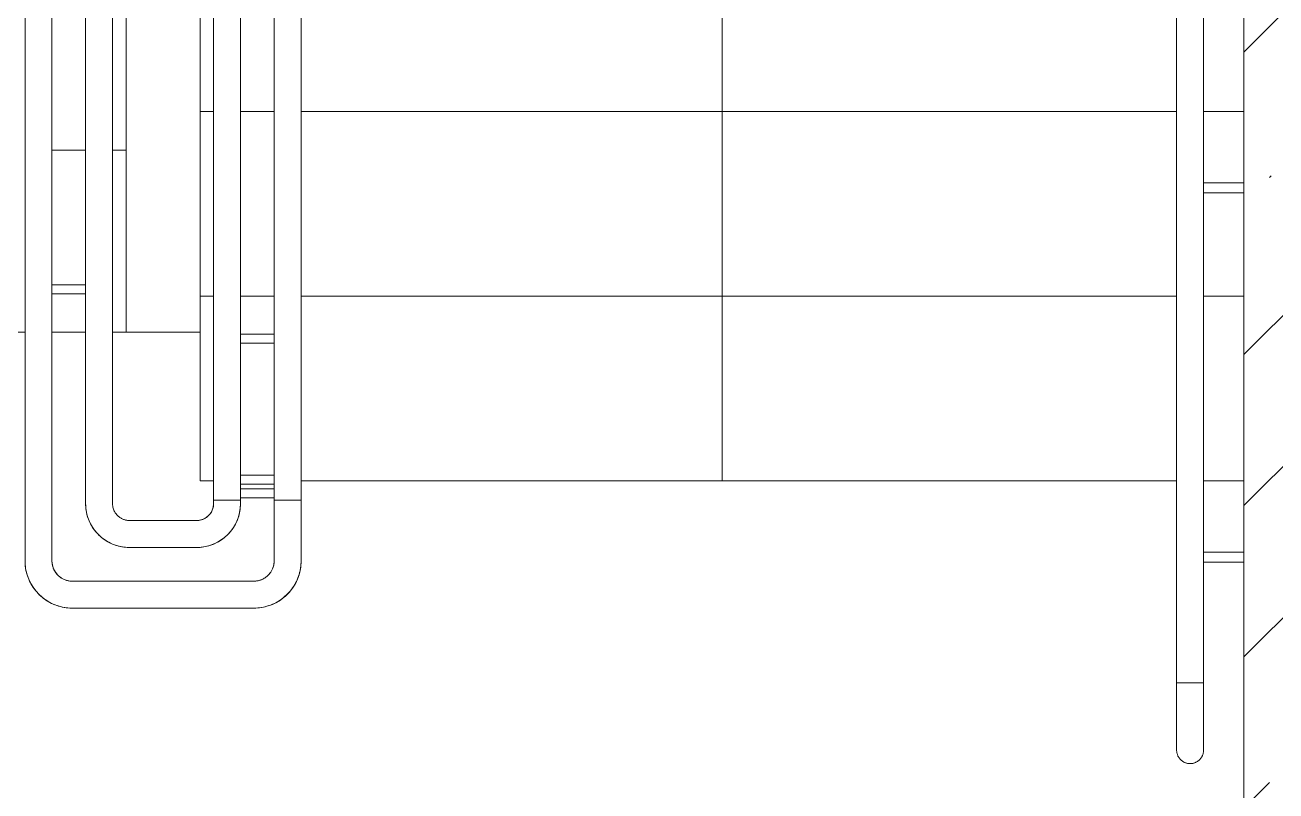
# Model space of a CAD drawing. Header units: millimetres. Extents: x -515342 to 330399, y -224905 to 507333.
# Drawn here: x -287840 to -285982, y 259549 to 260686 of the extents above; entities that cross this region are included whole.
import ezdxf

# ---------------------------------------------------------------- set-up
doc = ezdxf.new("R2010")
doc.units = ezdxf.units.MM
doc.layers.get('0').update_dxf_attribs({"lineweight": 0})
for name, color, linetype, lineweight in [('Лестницы', 7, 'Continuous', 0), ('Ограждение', 7, 'Continuous', 0), ('Стены внутренние', 7, 'Continuous', 0), ('Стены несущие', 7, 'Continuous', 0), ('Стрелки вверх', 7, 'Continuous', 0)]:
    doc.layers.add(name, color=color, linetype=linetype, lineweight=lineweight)

# ---------------------------------------------------------------- blocks, each defined once
blk = doc.blocks.new('Тип перил - Перила_Внутренний_-10018374-О_АР_П_3__6_750_План 3 этажа')
at = {"layer": 'Ограждение'}
for p, q in [((88935, 2875.3), (88935, 1758.6)), ((88975, 1758.6), (88975, 2875.3)), ((88935, 1727.1), (88935, 1439)), ((88975, 1439), (88975, 1727.1)), ((88957.3, 1439), (88952.3, 1439))]:
    blk.add_line(p, q, dxfattribs=at)
at = {"layer": 'Ограждение', "flags": 128}
for points in [[(88935, 1727.1), (88935, 1729.9), (88935, 1732.7), (88935, 1735.5), (88935, 1738.3), (88935, 1741), (88935, 1743.8), (88935, 1746.5), (88935, 1749.1), (88935, 1751.8), (88935, 1754.4), (88935, 1756.9), (88935, 1758.6)], [(88975, 1758.6), (88975, 1756.1), (88975, 1753.5), (88975, 1750.9), (88975, 1748.2), (88975, 1745.5), (88975, 1742.8), (88975, 1740.1), (88975, 1737.3), (88975, 1734.5), (88975, 1731.7), (88975, 1728.9), (88975, 1727.1)]]:
    blk.add_lwpolyline(points, dxfattribs=at)
blk = doc.blocks.new('Тип перил - АР_Ограждение_Ограничение_Дуга D40_расстояние между поручнями 200-V77-О_АР_П_3__6_750_План 3 этажа')
at = {"layer": 'Ограждение'}
for p, q in [((0, 0), (0, 2.3)), ((0, -2.7), (0, 0))]:
    blk.add_line(p, q, dxfattribs=at)
at = {"layer": 'Ограждение', "flags": 128}
for points in [[(0, 20), (4, 20), (8, 20), (12, 20), (15.9, 20), (19.9, 20), (23.8, 20), (27.6, 20), (31.5, 20), (35.2, 20), (38.9, 20), (42.6, 20), (46.2, 20), (49.7, 20), (53.1, 20), (56.5, 20), (59.7, 20), (62.9, 20), (65.9, 20), (68.9, 20), (71.7, 20), (74.5, 20), (77.1, 20), (79.6, 20), (81.9, 20), (84.1, 20), (86.2, 20), (88.2, 20), (90, 20), (91.7, 20), (93.2, 20), (94.6, 20), (95.8, 20), (96.9, 20), (97.8, 20), (98.5, 20), (99.1, 20), (99.6, 20), (99.9, 20), (100, 20), (100, 20)], [(100, 20), (99.9, 20), (99.7, 20), (99.3, 20), (98.7, 20), (98, 20), (97.1, 20), (96.1, 20), (94.9, 20), (93.6, 20), (92.1, 20), (90.5, 20), (88.7, 20), (86.8, 20), (84.7, 20), (82.5, 20), (80.2, 20), (77.8, 20), (75.2, 20), (72.5, 20), (69.7, 20), (66.7, 20), (63.7, 20), (60.6, 20), (57.4, 20), (54, 20), (50.6, 20), (47.1, 20), (43.6, 20), (39.9, 20), (36.2, 20), (32.5, 20), (28.7, 20), (24.8, 20), (20.9, 20), (17, 20), (13, 20), (9.1, 20), (5.1, 20), (1.1, 20), (0, 20)], [(100, 20), (100.8, 20), (101.6, 19.9), (102.4, 19.9), (103.2, 19.7), (104, 19.6), (104.8, 19.4), (105.5, 19.2), (106.3, 19), (107, 18.7), (107.8, 18.4), (108.5, 18.1), (109.2, 17.7), (109.9, 17.4), (110.6, 16.9), (111.3, 16.5), (111.9, 16), (112.6, 15.6), (113.2, 15), (113.8, 14.5), (114.3, 13.9), (114.9, 13.3), (115.4, 12.7), (115.9, 12.1), (116.4, 11.5), (116.8, 10.8), (117.2, 10.1), (117.6, 9.4), (118, 8.7), (118.3, 8), (118.6, 7.2), (118.9, 6.5), (119.2, 5.7), (119.4, 5), (119.6, 4.2), (119.7, 3.4), (119.8, 2.6), (119.9, 1.8), (120, 1), (120, 0.2), (120, 0)], [(120, 0), (120, -0.8), (119.9, -1.6), (119.9, -2.4), (119.7, -3.2), (119.6, -4), (119.4, -4.8), (119.2, -5.5), (119, -6.3), (118.7, -7), (118.4, -7.8), (118.1, -8.5), (117.7, -9.2), (117.4, -9.9), (116.9, -10.6), (116.5, -11.3), (116, -11.9), (115.6, -12.6), (115, -13.2), (114.5, -13.8), (113.9, -14.3), (113.3, -14.9), (112.7, -15.4), (112.1, -15.9), (111.5, -16.4), (110.8, -16.8), (110.1, -17.2), (109.4, -17.6), (108.7, -18), (108, -18.3), (107.2, -18.6), (106.5, -18.9), (105.7, -19.2), (105, -19.4), (104.2, -19.6), (103.4, -19.7), (102.6, -19.8), (101.8, -19.9), (101, -20), (100.2, -20), (100, -20)], [(0, -20), (4, -20), (8, -20), (12, -20), (15.9, -20), (19.9, -20), (23.8, -20), (27.6, -20), (31.5, -20), (35.2, -20), (38.9, -20), (42.6, -20), (46.2, -20), (49.7, -20), (53.1, -20), (56.5, -20), (59.7, -20), (62.9, -20), (65.9, -20), (68.9, -20), (71.7, -20), (74.5, -20), (77.1, -20), (79.6, -20), (81.9, -20), (84.1, -20), (86.2, -20), (88.2, -20), (90, -20), (91.7, -20), (93.2, -20), (94.6, -20), (95.8, -20), (96.9, -20), (97.8, -20), (98.5, -20), (99.1, -20), (99.6, -20), (99.9, -20), (100, -20), (100, -20)], [(100, -20), (99.9, -20), (99.7, -20), (99.3, -20), (98.7, -20), (98, -20), (97.1, -20), (96.1, -20), (94.9, -20), (93.6, -20), (92.1, -20), (90.5, -20), (88.7, -20), (86.8, -20), (84.7, -20), (82.5, -20), (80.2, -20), (77.8, -20), (75.2, -20), (72.5, -20), (69.7, -20), (66.7, -20), (63.7, -20), (60.6, -20), (57.4, -20), (54, -20), (50.6, -20), (47.1, -20), (43.6, -20), (39.9, -20), (36.2, -20), (32.5, -20), (28.7, -20), (24.8, -20), (20.9, -20), (17, -20), (13, -20), (9.1, -20), (5.1, -20), (1.1, -20), (0, -20)]]:
    blk.add_lwpolyline(points, dxfattribs=at)
blk = doc.blocks.new('Тип перил - Перила_Внутренний_-V79-О_АР_П_3__6_750_План 3 этажа')
at = {"layer": 'Ограждение'}
for p, q in [((88935, 1749.6), (88935, 4742.4)), ((88975, 1749.6), (88975, 4742.4)), ((88935, 1727.1), (88935, 1749.6)), ((88975, 1727.1), (88975, 1749.6)), ((88935, 1439), (88935, 1727.1)), ((88975, 1439), (88975, 1727.1)), ((88935, 1439), (88975, 1439))]:
    blk.add_line(p, q, dxfattribs=at)
blk = doc.blocks.new('Элемент ограждения_Опора Г-образная - АР_Ограждение_Опора_D15 высота60 консоль80-139754-О_АР_П_3__6_750_План 3 этажа')
at = {"layer": 'Ограждение'}
for p, q in [((-7.5, 80), (-7.5, 20)), ((7.5, 20), (7.5, 80))]:
    blk.add_line(p, q, dxfattribs=at)
blk = doc.blocks.new('Ограждение - АР_Ограждение_Балясина_D40_900 для 1500-10050853-О_АР_П_3__6_750_План 3 этажа')
at = {"layer": 'Ограждение'}
for p, q in [((-20, 6.7), (-60, 6.7)), ((-60, -6.7), (-20, -6.7))]:
    blk.add_line(p, q, dxfattribs=at)
at = {"layer": 'Ограждение', "flags": 128}
for points in [[(-69.7, 6.7), (-68.6, 6.7), (-67.4, 6.7), (-66.3, 6.7), (-65.1, 6.7), (-63.9, 6.7), (-62.7, 6.7), (-61.5, 6.7), (-60.3, 6.7), (-60, 6.7)], [(-60, -6.7), (-61.2, -6.7), (-62.4, -6.7), (-63.6, -6.7), (-64.8, -6.7), (-66, -6.7), (-67.1, -6.7), (-68.3, -6.7), (-69.4, -6.7)]]:
    blk.add_lwpolyline(points, dxfattribs=at)
blk = doc.blocks.new('Ограждение - АР_Ограждение_Балясина_D40_900 для 1500-10050856-О_АР_П_3__6_750_План 3 этажа')
at = {"layer": 'Ограждение'}
for p, q in [((-20, 6.7), (-60, 6.7)), ((-60, -6.7), (-20, -6.7))]:
    blk.add_line(p, q, dxfattribs=at)
at = {"layer": 'Ограждение', "flags": 128}
for points in [[(-69.7, 6.7), (-68.6, 6.7), (-67.4, 6.7), (-66.3, 6.7), (-65.1, 6.7), (-63.9, 6.7), (-62.7, 6.7), (-61.5, 6.7), (-60.3, 6.7), (-60, 6.7)], [(-60, -6.7), (-61.2, -6.7), (-62.4, -6.7), (-63.6, -6.7), (-64.8, -6.7), (-66, -6.7), (-67.1, -6.7), (-68.3, -6.7), (-69.4, -6.7)]]:
    blk.add_lwpolyline(points, dxfattribs=at)
blk = doc.blocks.new('Ограждение - Ограждение-10018536-О_АР_П_3__6_750_План 3 этажа')
at = {"rotation": 180}
for name, p in [('Ограждение - АР_Ограждение_Балясина_D40_900 для 1500-10050856-О_АР_П_3__6_750_План 3 этажа', (87525, 1950)), ('Ограждение - АР_Ограждение_Балясина_D40_900 для 1500-10050853-О_АР_П_3__6_750_План 3 этажа', (87525, 1740.4))]:
    blk.add_blockref(name, p, dxfattribs=at)
blk = doc.blocks.new('Тип верхнего поручня - Верхний поручень_Внутренний_-10018539-О_АР_П_3__6_750_План 3 этажа')
at = {"layer": 'Ограждение'}
for p, q in [((87505, 4681), (87505, 1758.9)), ((87545, 1758.9), (87545, 4681)), ((87505, 1729.7), (87505, 1710.3)), ((87545, 1710.3), (87545, 1729.7)), ((87527.3, 1710.3), (87522.7, 1710.3))]:
    blk.add_line(p, q, dxfattribs=at)
at = {"layer": 'Ограждение', "flags": 128}
for points in [[(87505, 1729.7), (87505, 1732.3), (87505, 1734.9), (87505, 1737.5), (87505, 1740), (87505, 1742.6), (87505, 1745.1), (87505, 1747.7), (87505, 1750.1), (87505, 1752.6), (87505, 1755), (87505, 1757.4), (87505, 1758.9)], [(87545, 1758.9), (87545, 1756.5), (87545, 1754.2), (87545, 1751.7), (87545, 1749.3), (87545, 1746.8), (87545, 1744.3), (87545, 1741.7), (87545, 1739.1), (87545, 1736.6), (87545, 1734), (87545, 1731.4), (87545, 1729.7)]]:
    blk.add_lwpolyline(points, dxfattribs=at)
blk = doc.blocks.new('Тип верхнего поручня - Верхний поручень_Внутренний_-V82-О_АР_П_3__6_750_План 3 этажа')
at = {"layer": 'Ограждение'}
for p, q in [((87505, 1749.9), (87505, 4743.5)), ((87545, 1749.9), (87545, 4743.5)), ((87505, 1729.7), (87505, 1749.9)), ((87545, 1729.7), (87545, 1749.9)), ((87505, 1710.3), (87505, 1729.7)), ((87545, 1710.3), (87545, 1729.7)), ((87505, 1710.3), (87545, 1710.3))]:
    blk.add_line(p, q, dxfattribs=at)
blk = doc.blocks.new('Тип перил - Перила_Внутренний_-10018549-О_АР_П_3__6_750_План 3 этажа')
at = {"layer": 'Ограждение'}
for p, q in [((87595, 4751.4), (87595, 1760)), ((87635, 1760), (87635, 4751.4)), ((87595, 1728.5), (87595, 1710.3)), ((87635, 1710.3), (87635, 1728.5)), ((87617.3, 1710.3), (87612.7, 1710.3))]:
    blk.add_line(p, q, dxfattribs=at)
at = {"layer": 'Ограждение', "flags": 128}
for points in [[(87595, 1728.5), (87595, 1731.3), (87595, 1734.1), (87595, 1736.9), (87595, 1739.7), (87595, 1742.4), (87595, 1745.1), (87595, 1747.8), (87595, 1750.5), (87595, 1753.2), (87595, 1755.8), (87595, 1758.3), (87595, 1760)], [(87635, 1760), (87635, 1757.4), (87635, 1754.9), (87635, 1752.2), (87635, 1749.6), (87635, 1746.9), (87635, 1744.2), (87635, 1741.4), (87635, 1738.7), (87635, 1735.9), (87635, 1733.1), (87635, 1730.3), (87635, 1728.5)]]:
    blk.add_lwpolyline(points, dxfattribs=at)
blk = doc.blocks.new('Тип перил - Перила_Внутренний_-V83-О_АР_П_3__6_750_План 3 этажа')
at = {"layer": 'Ограждение'}
for p, q in [((87595, 1751), (87595, 4742.4)), ((87635, 1751), (87635, 4742.4)), ((87595, 1728.5), (87595, 1751)), ((87635, 1728.5), (87635, 1751)), ((87595, 1710.3), (87595, 1728.5)), ((87635, 1710.3), (87635, 1728.5)), ((87595, 1710.3), (87635, 1710.3))]:
    blk.add_line(p, q, dxfattribs=at)
blk = doc.blocks.new('Ограждение - АР_Ограждение_Балясина_D40_900 для 1500-V85-О_АР_П_3__6_750_План 3 этажа')
at = {"layer": 'Ограждение'}
for p, q in [((-20, 6.7), (-60, 6.7)), ((-60, -6.7), (-20, -6.7))]:
    blk.add_line(p, q, dxfattribs=at)
at = {"layer": 'Ограждение', "flags": 128}
for points in [[(-69.7, 6.7), (-68.6, 6.7), (-67.4, 6.7), (-66.3, 6.7), (-65.1, 6.7), (-63.9, 6.7), (-62.7, 6.7), (-61.5, 6.7), (-60.3, 6.7), (-60, 6.7)], [(-60, -6.7), (-61.2, -6.7), (-62.4, -6.7), (-63.6, -6.7), (-64.8, -6.7), (-66, -6.7), (-67.1, -6.7), (-68.3, -6.7), (-69.4, -6.7)]]:
    blk.add_lwpolyline(points, dxfattribs=at)
blk = doc.blocks.new('Ограждение - АР_Ограждение_Балясина_D40_900 для 1500-10050879-О_АР_П_3__6_750_План 3 этажа')
at = {"layer": 'Ограждение'}
for p, q in [((-20, 6.7), (-60, 6.7)), ((-60, -6.7), (-20, -6.7))]:
    blk.add_line(p, q, dxfattribs=at)
at = {"layer": 'Ограждение', "flags": 128}
for points in [[(-69.7, 6.7), (-68.6, 6.7), (-67.4, 6.7), (-66.3, 6.7), (-65.1, 6.7), (-63.9, 6.7), (-62.7, 6.7), (-61.5, 6.7), (-60.3, 6.7), (-60, 6.7)], [(-60, -6.7), (-61.2, -6.7), (-62.4, -6.7), (-63.6, -6.7), (-64.8, -6.7), (-66, -6.7), (-67.1, -6.7), (-68.3, -6.7), (-69.4, -6.7)]]:
    blk.add_lwpolyline(points, dxfattribs=at)
blk = doc.blocks.new('Ограждение - Ограждение-10018718-О_АР_П_3__6_750_План 3 этажа')
at = {"extrusion": (0, 0, -1), "zscale": -1, "rotation": 180}
blk.add_blockref('Ограждение - АР_Ограждение_Балясина_D40_900 для 1500-10050879-О_АР_П_3__6_750_План 3 этажа', (-87335, 2023.1), dxfattribs=at)
at = {"extrusion": (0, 0, -1), "zscale": -1}
blk.add_blockref('Ограждение - АР_Ограждение_Балясина_D40_900 для 1500-V85-О_АР_П_3__6_750_План 3 этажа', (-87525, 1720.3), dxfattribs=at)
blk = doc.blocks.new('Тип верхнего поручня - Верхний поручень_Внутренний_-10018721-О_АР_П_3__6_750_План 3 этажа')
at = {"layer": 'Ограждение'}
for p, q in [((87355, 1960.2), (87355, 2917.9)), ((87315, 2899.3), (87315, 1960.2)), ((87315, 1948.6), (87315, 1886.6)), ((87355, 1886.6), (87355, 1948.6)), ((87315, 1886.6), (87315, 1704.9)), ((87355, 1704.9), (87355, 1886.6)), ((87505, 1710.3), (87505, 1704.9)), ((87545, 1704.9), (87545, 1710.3)), ((87480, 1679.9), (87380, 1679.9)), ((87380, 1639.9), (87480, 1639.9))]:
    blk.add_line(p, q, dxfattribs=at)
at = {"layer": 'Ограждение', "flags": 128}
for points in [[(87315, 1960.2), (87315, 1959.3), (87315, 1958.4), (87315, 1957.5), (87315, 1956.5), (87315, 1955.6), (87315, 1954.6), (87315, 1953.6), (87315, 1952.7), (87315, 1951.7), (87315, 1950.7), (87315, 1949.7), (87315, 1948.7), (87315, 1948.6)], [(87355, 1948.6), (87355, 1949.6), (87355, 1950.6), (87355, 1951.6), (87355, 1952.6), (87355, 1953.6), (87355, 1954.6), (87355, 1955.5), (87355, 1956.5), (87355, 1957.4), (87355, 1958.4), (87355, 1959.3), (87355, 1960.2), (87355, 1960.2)], [(87315, 1704.9), (87315.1, 1702.3), (87315.2, 1699.7), (87315.5, 1697.1), (87315.8, 1694.6), (87316.3, 1692), (87316.9, 1689.5), (87317.5, 1687), (87318.3, 1684.5), (87319.2, 1682), (87320.1, 1679.6), (87321.2, 1677.2), (87322.3, 1674.9), (87323.6, 1672.6), (87324.9, 1670.4), (87326.4, 1668.2), (87327.9, 1666.1), (87329.5, 1664.1), (87331.1, 1662.1), (87332.9, 1660.1), (87334.7, 1658.3), (87336.6, 1656.5), (87338.6, 1654.8), (87340.6, 1653.2), (87342.7, 1651.7), (87344.9, 1650.2), (87347.1, 1648.9), (87349.4, 1647.6), (87351.7, 1646.4), (87354, 1645.3), (87356.4, 1644.3), (87358.9, 1643.4), (87361.4, 1642.7), (87363.9, 1642), (87366.4, 1641.4), (87369, 1640.9), (87371.5, 1640.5), (87374.1, 1640.2), (87376.7, 1640), (87379.3, 1639.9), (87380, 1639.9)], [(87380, 1679.9), (87379, 1679.9), (87378, 1680), (87377, 1680.1), (87376, 1680.2), (87375, 1680.4), (87374.1, 1680.6), (87373.1, 1680.9), (87372.1, 1681.2), (87371.2, 1681.5), (87370.3, 1681.9), (87369.4, 1682.3), (87368.5, 1682.8), (87367.6, 1683.2), (87366.7, 1683.7), (87365.9, 1684.3), (87365.1, 1684.9), (87364.3, 1685.5), (87363.5, 1686.1), (87362.8, 1686.8), (87362.1, 1687.5), (87361.4, 1688.2), (87360.7, 1689), (87360.1, 1689.8), (87359.5, 1690.6), (87359, 1691.4), (87358.4, 1692.3), (87358, 1693.1), (87357.5, 1694), (87357.1, 1694.9), (87356.7, 1695.9), (87356.4, 1696.8), (87356, 1697.8), (87355.8, 1698.7), (87355.6, 1699.7), (87355.4, 1700.7), (87355.2, 1701.7), (87355.1, 1702.7), (87355, 1703.7), (87355, 1704.7), (87355, 1704.9)], [(87480, 1639.9), (87482.6, 1640), (87485.2, 1640.1), (87487.8, 1640.4), (87490.4, 1640.8), (87492.9, 1641.2), (87495.5, 1641.8), (87498, 1642.5), (87500.4, 1643.2), (87502.9, 1644.1), (87505.3, 1645.1), (87507.7, 1646.1), (87510, 1647.3), (87512.3, 1648.5), (87514.5, 1649.9), (87516.7, 1651.3), (87518.8, 1652.8), (87520.9, 1654.4), (87522.9, 1656.1), (87524.8, 1657.8), (87526.6, 1659.6), (87528.4, 1661.5), (87530.1, 1663.5), (87531.7, 1665.5), (87533.2, 1667.6), (87534.7, 1669.8), (87536.1, 1672), (87537.3, 1674.3), (87538.5, 1676.6), (87539.6, 1679), (87540.6, 1681.4), (87541.5, 1683.8), (87542.3, 1686.3), (87543, 1688.8), (87543.6, 1691.3), (87544.1, 1693.9), (87544.4, 1696.4), (87544.7, 1699), (87544.9, 1701.6), (87545, 1704.2), (87545, 1704.9)], [(87505, 1704.9), (87505, 1703.9), (87504.9, 1702.9), (87504.8, 1701.9), (87504.7, 1700.9), (87504.5, 1700), (87504.3, 1699), (87504, 1698), (87503.7, 1697.1), (87503.4, 1696.1), (87503, 1695.2), (87502.6, 1694.3), (87502.2, 1693.4), (87501.7, 1692.5), (87501.2, 1691.6), (87500.6, 1690.8), (87500.1, 1690), (87499.4, 1689.2), (87498.8, 1688.4), (87498.1, 1687.7), (87497.4, 1687), (87496.7, 1686.3), (87495.9, 1685.7), (87495.1, 1685), (87494.3, 1684.4), (87493.5, 1683.9), (87492.7, 1683.4), (87491.8, 1682.9), (87490.9, 1682.4), (87490, 1682), (87489.1, 1681.6), (87488.1, 1681.3), (87487.2, 1681), (87486.2, 1680.7), (87485.2, 1680.5), (87484.2, 1680.3), (87483.3, 1680.1), (87482.3, 1680), (87481.3, 1680), (87480.3, 1679.9), (87480, 1679.9)]]:
    blk.add_lwpolyline(points, dxfattribs=at)
blk = doc.blocks.new('Тип верхнего поручня - Верхний поручень_Внутренний_-V86-О_АР_П_3__6_750_План 3 этажа')
at = {"layer": 'Ограждение'}
for p, q in [((87355, 2917.9), (87355, 1969.5)), ((87315, 2899.3), (87315, 1969.5)), ((87315, 1969.5), (87315, 1948.6)), ((87355, 1969.5), (87355, 1948.6)), ((87315, 1948.6), (87315, 1704.9)), ((87355, 1948.6), (87355, 1704.9)), ((87505, 1704.9), (87505, 1710.3)), ((87545, 1704.9), (87545, 1710.3)), ((87380, 1679.9), (87480, 1679.9)), ((87380, 1639.9), (87480, 1639.9))]:
    blk.add_line(p, q, dxfattribs=at)
for centre, radius, start, end in [((87380, 1704.9), 65, 180, 270), ((87380, 1704.9), 25, 180, 270), ((87480, 1704.9), 65, 270, 360), ((87480, 1704.9), 25, 270, 360)]:
    blk.add_arc(centre, radius, start, end, dxfattribs=at)
blk = doc.blocks.new('Тип перил - Перила_Внутренний_-10018732-О_АР_П_3__6_750_План 3 этажа')
at = {"layer": 'Ограждение'}
for p, q in [((87265, 1961.3), (87265, 2875.9)), ((87225, 2857.3), (87225, 1961.3)), ((87225, 1947.4), (87225, 1886.6)), ((87265, 1886.6), (87265, 1947.4)), ((87225, 1886.6), (87225, 1619.9)), ((87265, 1619.9), (87265, 1886.6)), ((87595, 1710.3), (87595, 1619.9)), ((87635, 1619.9), (87635, 1710.3)), ((87565, 1589.9), (87295, 1589.9)), ((87295, 1549.9), (87565, 1549.9))]:
    blk.add_line(p, q, dxfattribs=at)
at = {"layer": 'Ограждение', "flags": 128}
for points in [[(87225, 1961.3), (87225, 1960.2), (87225, 1959.1), (87225, 1958), (87225, 1956.9), (87225, 1955.7), (87225, 1954.6), (87225, 1953.4), (87225, 1952.2), (87225, 1951), (87225, 1949.8), (87225, 1948.6), (87225, 1947.4), (87225, 1947.4)], [(87265, 1947.4), (87265, 1948.6), (87265, 1949.8), (87265, 1951), (87265, 1952.2), (87265, 1953.3), (87265, 1954.5), (87265, 1955.7), (87265, 1956.8), (87265, 1958), (87265, 1959.1), (87265, 1960.2), (87265, 1961.2), (87265, 1961.3)], [(87225, 1619.9), (87225.1, 1617.1), (87225.2, 1614.3), (87225.5, 1611.5), (87225.9, 1608.8), (87226.4, 1606), (87227, 1603.3), (87227.7, 1600.6), (87228.6, 1597.9), (87229.5, 1595.3), (87230.5, 1592.7), (87231.7, 1590.1), (87232.9, 1587.6), (87234.3, 1585.1), (87235.7, 1582.7), (87237.2, 1580.4), (87238.9, 1578.1), (87240.6, 1575.9), (87242.4, 1573.8), (87244.3, 1571.7), (87246.2, 1569.7), (87248.3, 1567.8), (87250.4, 1566), (87252.6, 1564.2), (87254.9, 1562.6), (87257.2, 1561), (87259.6, 1559.6), (87262, 1558.2), (87264.5, 1556.9), (87267, 1555.7), (87269.6, 1554.7), (87272.3, 1553.7), (87274.9, 1552.9), (87277.6, 1552.1), (87280.4, 1551.5), (87283.1, 1550.9), (87285.9, 1550.5), (87288.7, 1550.2), (87291.4, 1550), (87294.2, 1549.9), (87295, 1549.9)], [(87295, 1589.9), (87293.8, 1589.9), (87292.6, 1590), (87291.4, 1590.1), (87290.2, 1590.3), (87289, 1590.5), (87287.9, 1590.8), (87286.7, 1591.1), (87285.6, 1591.4), (87284.4, 1591.8), (87283.3, 1592.3), (87282.2, 1592.8), (87281.1, 1593.3), (87280.1, 1593.9), (87279.1, 1594.5), (87278.1, 1595.2), (87277.1, 1595.9), (87276.1, 1596.6), (87275.2, 1597.4), (87274.3, 1598.2), (87273.5, 1599), (87272.7, 1599.9), (87271.9, 1600.8), (87271.1, 1601.8), (87270.4, 1602.7), (87269.8, 1603.7), (87269.1, 1604.7), (87268.5, 1605.8), (87268, 1606.9), (87267.5, 1607.9), (87267, 1609.1), (87266.6, 1610.2), (87266.3, 1611.3), (87265.9, 1612.5), (87265.7, 1613.6), (87265.4, 1614.8), (87265.3, 1616), (87265.1, 1617.2), (87265, 1618.4), (87265, 1619.6), (87265, 1619.9)], [(87565, 1549.9), (87567.8, 1550), (87570.6, 1550.1), (87573.4, 1550.4), (87576.2, 1550.8), (87578.9, 1551.3), (87581.6, 1551.9), (87584.3, 1552.7), (87587, 1553.5), (87589.7, 1554.4), (87592.3, 1555.5), (87594.8, 1556.6), (87597.3, 1557.8), (87599.8, 1559.2), (87602.2, 1560.6), (87604.5, 1562.2), (87606.8, 1563.8), (87609, 1565.5), (87611.2, 1567.3), (87613.2, 1569.2), (87615.2, 1571.2), (87617.1, 1573.2), (87619, 1575.3), (87620.7, 1577.5), (87622.3, 1579.8), (87623.9, 1582.1), (87625.4, 1584.5), (87626.7, 1586.9), (87628, 1589.4), (87629.2, 1592), (87630.2, 1594.6), (87631.2, 1597.2), (87632.1, 1599.9), (87632.8, 1602.6), (87633.5, 1605.3), (87634, 1608), (87634.4, 1610.8), (87634.7, 1613.6), (87634.9, 1616.4), (87635, 1619.2), (87635, 1619.9)], [(87595, 1619.9), (87595, 1618.7), (87594.9, 1617.5), (87594.8, 1616.3), (87594.6, 1615.1), (87594.4, 1614), (87594.1, 1612.8), (87593.8, 1611.6), (87593.5, 1610.5), (87593.1, 1609.4), (87592.6, 1608.2), (87592.1, 1607.1), (87591.6, 1606.1), (87591, 1605), (87590.4, 1604), (87589.8, 1603), (87589.1, 1602), (87588.3, 1601.1), (87587.6, 1600.1), (87586.7, 1599.3), (87585.9, 1598.4), (87585, 1597.6), (87584.1, 1596.8), (87583.2, 1596.1), (87582.2, 1595.3), (87581.2, 1594.7), (87580.2, 1594.1), (87579.1, 1593.5), (87578.1, 1592.9), (87577, 1592.4), (87575.9, 1592), (87574.7, 1591.6), (87573.6, 1591.2), (87572.4, 1590.9), (87571.3, 1590.6), (87570.1, 1590.4), (87568.9, 1590.2), (87567.7, 1590), (87566.5, 1590), (87565.3, 1589.9), (87565, 1589.9)]]:
    blk.add_lwpolyline(points, dxfattribs=at)
blk = doc.blocks.new('Тип перил - Перила_Внутренний_-V87-О_АР_П_3__6_750_План 3 этажа')
at = {"layer": 'Ограждение'}
for p, q in [((87265, 2875.9), (87265, 1970.6)), ((87225, 2857.3), (87225, 1970.6)), ((87225, 1970.6), (87225, 1947.4)), ((87265, 1970.6), (87265, 1947.4)), ((87225, 1947.4), (87225, 1619.9)), ((87265, 1947.4), (87265, 1619.9)), ((87595, 1619.9), (87595, 1710.3)), ((87635, 1619.9), (87635, 1710.3)), ((87295, 1589.9), (87565, 1589.9)), ((87295, 1549.9), (87565, 1549.9))]:
    blk.add_line(p, q, dxfattribs=at)
for centre, radius, start, end in [((87295, 1619.9), 70, 180, 270), ((87295, 1619.9), 30, 180, 270), ((87565, 1619.9), 70, 270, 360), ((87565, 1619.9), 30, 270, 360)]:
    blk.add_arc(centre, radius, start, end, dxfattribs=at)

msp = doc.modelspace()

# ---------------------------------------------------------------- hatches: boundary and pattern name
at = {"layer": 'Стены внутренние'}
h = msp.add_hatch(dxfattribs=at)
h.set_pattern_fill('FP_1', color=256, style=0, pattern_type=2)
h.set_pattern_definition([(45, (-375064.64, 258270.4), (-224.5064, 224.5064), []), (45, (-374840.13, 258270.4), (-224.5064, 224.5064), [396.875, -79.375, 3.353, -76.022])])
h.paths.add_polyline_path([(-285639.6354, 258470.4137), (-285639.6354, 264475.4137), (-286029.6354, 264475.4137), (-286029.6354, 258470.4137)])
h.paths.add_polyline_path([(-285852.0002, 259526.933), (-285884.6354, 259538.8112), (-285911.2398, 259561.135), (-285928.6046, 259591.2117), (-285934.6354, 259625.4137), (-285928.6046, 259659.6158), (-285911.2398, 259689.6925), (-285884.6354, 259712.0163), (-285852.0002, 259723.8945), (-285817.2706, 259723.8945), (-285784.6354, 259712.0163), (-285758.0309, 259689.6925), (-285740.6661, 259659.6158), (-285734.6354, 259625.4137), (-285740.6661, 259591.2117), (-285758.0309, 259561.135), (-285784.6354, 259538.8112), (-285817.2706, 259526.933)])
h.paths.add_polyline_path([(-285817.2706, 259911.933), (-285852.0002, 259911.933), (-285884.6354, 259923.8112), (-285911.2398, 259946.135), (-285928.6046, 259976.2117), (-285934.6354, 260010.4137), (-285928.6046, 260044.6158), (-285911.2398, 260074.6925), (-285884.6354, 260097.0163), (-285852.0002, 260108.8945), (-285817.2706, 260108.8945), (-285784.6354, 260097.0163), (-285758.0309, 260074.6925), (-285740.6661, 260044.6158), (-285734.6354, 260010.4137), (-285740.6661, 259976.2117), (-285758.0309, 259946.135), (-285784.6354, 259923.8112)])
h.paths.add_polyline_path([(-285852.0002, 260336.933), (-285884.6354, 260348.8112), (-285911.2398, 260371.135), (-285928.6046, 260401.2117), (-285934.6354, 260435.4137), (-285928.6046, 260469.6158), (-285911.2398, 260499.6925), (-285884.6354, 260522.0163), (-285852.0002, 260533.8945), (-285817.2706, 260533.8945), (-285784.6354, 260522.0163), (-285758.0309, 260499.6925), (-285740.6661, 260469.6158), (-285734.6354, 260435.4137), (-285740.6661, 260401.2117), (-285758.0309, 260371.135), (-285784.6354, 260348.8112), (-285817.2706, 260336.933)])
h.paths.add_polyline_path([(-285817.2706, 260721.933), (-285852.0002, 260721.933), (-285884.6354, 260733.8112), (-285911.2398, 260756.135), (-285928.6046, 260786.2117), (-285934.6354, 260820.4137), (-285928.6046, 260854.6158), (-285911.2398, 260884.6925), (-285884.6354, 260907.0163), (-285852.0002, 260918.8945), (-285817.2706, 260918.8945), (-285784.6354, 260907.0163), (-285758.0309, 260884.6925), (-285740.6661, 260854.6158), (-285734.6354, 260820.4137), (-285740.6661, 260786.2117), (-285758.0309, 260756.135), (-285784.6354, 260733.8112)])
h.paths.add_polyline_path([(-285852.0002, 262296.933), (-285884.6354, 262308.8112), (-285911.2398, 262331.135), (-285929.097, 262364.0042), (-285934.6354, 262395.4137), (-285928.6046, 262429.6158), (-285911.2398, 262459.6925), (-285884.6354, 262482.0163), (-285852.0002, 262493.8945), (-285817.2706, 262493.8945), (-285784.6354, 262482.0163), (-285758.0309, 262459.6925), (-285740.6661, 262429.6158), (-285734.6354, 262395.4137), (-285740.6661, 262361.2117), (-285758.0309, 262331.135), (-285784.6354, 262308.8112), (-285817.2706, 262296.933)])
h.paths.add_polyline_path([(-285817.2706, 262721.933), (-285853.1855, 262722.3644), (-285884.6354, 262733.8112), (-285911.2398, 262756.135), (-285928.6046, 262786.2117), (-285934.6354, 262820.4137), (-285928.6046, 262854.6158), (-285911.2398, 262884.6925), (-285884.6354, 262907.0163), (-285852.0002, 262918.8945), (-285817.2706, 262918.8945), (-285784.6354, 262907.0163), (-285758.0309, 262884.6925), (-285740.6661, 262854.6158), (-285734.6354, 262820.4137), (-285740.6661, 262786.2117), (-285758.0309, 262756.135), (-285784.6354, 262733.8112), (-285816.0852, 262722.3644)])
h.paths.add_polyline_path([(-285817.2706, 263076.933), (-285852.0002, 263076.933), (-285884.6354, 263088.8112), (-285911.2398, 263111.135), (-285928.6046, 263141.2117), (-285934.6354, 263175.4137), (-285928.6046, 263209.6158), (-285911.2398, 263239.6925), (-285884.6354, 263262.0163), (-285852.0002, 263273.8945), (-285817.2706, 263273.8945), (-285784.6354, 263262.0163), (-285758.0309, 263239.6925), (-285740.6661, 263209.6158), (-285734.6354, 263175.4137), (-285740.6661, 263141.2117), (-285758.0309, 263111.135), (-285784.6354, 263088.8112), (-285806.8531, 263080.7246)])
h.paths.add_polyline_path([(-285817.2706, 263531.933), (-285852.0002, 263531.933), (-285884.6354, 263543.8112), (-285911.2398, 263566.135), (-285928.6046, 263596.2117), (-285934.6354, 263630.4137), (-285928.6046, 263664.6158), (-285911.2398, 263694.6925), (-285884.6354, 263717.0163), (-285852.0002, 263728.8945), (-285817.2706, 263728.8945), (-285784.6354, 263717.0163), (-285758.0309, 263694.6925), (-285740.6661, 263664.6158), (-285734.6354, 263630.4137), (-285740.6661, 263596.2117), (-285758.0309, 263566.135), (-285784.6354, 263543.8112)])
h.paths.add_polyline_path([(-285817.2706, 263916.933), (-285852.0002, 263916.933), (-285884.6354, 263928.8112), (-285911.2398, 263951.135), (-285928.6046, 263981.2117), (-285934.6354, 264015.4137), (-285928.6046, 264049.6158), (-285911.2398, 264079.6925), (-285884.6354, 264102.0163), (-285852.0002, 264113.8945), (-285817.2706, 264113.8945), (-285784.6354, 264102.0163), (-285758.0309, 264079.6925), (-285740.6661, 264049.6158), (-285734.6354, 264015.4137), (-285740.6661, 263981.2117), (-285758.0309, 263951.135), (-285784.6354, 263928.8112)])
h.paths.add_polyline_path([(-285817.2706, 264232.9137), (-285852.0002, 264232.9137), (-285884.6354, 264244.7919), (-285911.2398, 264267.1157), (-285928.6046, 264297.1925), (-285934.6354, 264331.3945), (-285928.6046, 264365.5965), (-285911.2398, 264395.6733), (-285884.6354, 264417.997), (-285852.0002, 264429.8753), (-285817.2706, 264429.8753), (-285784.6354, 264417.997), (-285758.0309, 264395.6733), (-285740.6661, 264365.5965), (-285734.6354, 264331.3945), (-285740.6661, 264297.1925), (-285758.0309, 264267.1157), (-285784.6354, 264244.7919)])

# ---------------------------------------------------------------- linework, layer by layer
at = {"layer": 'Лестницы'}
for p, q in [((-287579.6354, 260557.405), (-287579.6354, 260831.405)), ((-287689.6224, 260770.0919), (-287689.6224, 260500.0919)), ((-287579.6354, 260283.405), (-287579.6354, 260557.405)), ((-287579.6354, 260557.405), (-287559.6354, 260557.405)), ((-287579.6354, 260557.405), (-287559.6354, 260557.405)), ((-287519.6354, 260557.405), (-287469.6354, 260557.405)), ((-287519.6354, 260557.405), (-287469.6354, 260557.405)), ((-287429.6354, 260557.405), (-286129.6354, 260557.405)), ((-287429.6354, 260557.405), (-286129.6354, 260557.405)), ((-286089.6354, 260557.405), (-286029.6354, 260557.405)), ((-286089.6354, 260557.405), (-286029.6354, 260557.405)), ((-287749.6354, 260500.0919), (-287799.6354, 260500.0919)), ((-287749.6354, 260500.0919), (-287799.6354, 260500.0919)), ((-287689.6224, 260500.0919), (-287709.6354, 260500.0919)), ((-287689.6224, 260500.0919), (-287709.6354, 260500.0919)), ((-287689.6224, 260500.0919), (-287689.6224, 260230.0919)), ((-287579.6354, 260009.405), (-287579.6354, 260283.405)), ((-287579.6354, 260283.405), (-287559.6354, 260283.405)), ((-287579.6354, 260283.405), (-287559.6354, 260283.405)), ((-287519.6354, 260283.405), (-287469.6354, 260283.405)), ((-287519.6354, 260283.405), (-287469.6354, 260283.405)), ((-287429.6354, 260283.405), (-286129.6354, 260283.405)), ((-287429.6354, 260283.405), (-286129.6354, 260283.405)), ((-286089.6354, 260283.405), (-286029.6354, 260283.405)), ((-286089.6354, 260283.405), (-286029.6354, 260283.405)), ((-287839.2532, 260230.0919), (-289140.0045, 260230.0919)), ((-287839.2532, 260230.0919), (-289140.0045, 260230.0919)), ((-287749.2027, 260230.0919), (-287800.0175, 260230.0919)), ((-287749.2027, 260230.0919), (-287800.0175, 260230.0919)), ((-287689.6224, 260230.0919), (-287710.0681, 260230.0919)), ((-287689.6224, 260230.0919), (-287710.0681, 260230.0919)), ((-287579.6354, 260230.0919), (-287689.6224, 260230.0919)), ((-287579.6354, 260009.405), (-287559.6349, 260009.405)), ((-287579.6354, 260009.405), (-287559.6349, 260009.405)), ((-287429.6349, 260009.405), (-286129.6354, 260009.405)), ((-287429.6349, 260009.405), (-286129.6354, 260009.405)), ((-286089.6354, 260009.405), (-286029.6354, 260009.405)), ((-286089.6354, 260009.405), (-286029.6354, 260009.405))]:
    msp.add_line(p, q, dxfattribs=at)
at = {"layer": 'Стены несущие'}
msp.add_line((-286029.6354, 264475.4137), (-286029.6354, 258470.4137), dxfattribs=at)
at = {"layer": 'Стрелки вверх'}
for p, q in [((-286804.6354, 260557.405), (-286804.6354, 260831.405)), ((-286804.6354, 260283.405), (-286804.6354, 260557.405)), ((-286804.6354, 260009.405), (-286804.6354, 260283.405))]:
    msp.add_line(p, q, dxfattribs=at)

# ---------------------------------------------------------------- block references
at = {"layer": 'Ограждение'}
for name in ['Тип перил - Перила_Внутренний_-10018374-О_АР_П_3__6_750_План 3 этажа', 'Тип перил - Перила_Внутренний_-V79-О_АР_П_3__6_750_План 3 этажа', 'Тип перил - Перила_Внутренний_-10018549-О_АР_П_3__6_750_План 3 этажа', 'Тип перил - Перила_Внутренний_-V83-О_АР_П_3__6_750_План 3 этажа', 'Ограждение - Ограждение-10018536-О_АР_П_3__6_750_План 3 этажа', 'Тип верхнего поручня - Верхний поручень_Внутренний_-V82-О_АР_П_3__6_750_План 3 этажа', 'Тип верхнего поручня - Верхний поручень_Внутренний_-10018539-О_АР_П_3__6_750_План 3 этажа', 'Тип верхнего поручня - Верхний поручень_Внутренний_-10018721-О_АР_П_3__6_750_План 3 этажа', 'Тип верхнего поручня - Верхний поручень_Внутренний_-V86-О_АР_П_3__6_750_План 3 этажа', 'Тип перил - Перила_Внутренний_-10018732-О_АР_П_3__6_750_План 3 этажа', 'Тип перил - Перила_Внутренний_-V87-О_АР_П_3__6_750_План 3 этажа', 'Ограждение - Ограждение-10018718-О_АР_П_3__6_750_План 3 этажа']:
    msp.add_blockref(name, (-375064.6354, 258270.4137), dxfattribs=at)
for name, p, rotation in [('Элемент ограждения_Опора Г-образная - АР_Ограждение_Опора_D15 высота60 консоль80-139754-О_АР_П_3__6_750_План 3 этажа', (-286109.6354, 260444.3474), 269.9999999999965), ('Элемент ограждения_Опора Г-образная - АР_Ограждение_Опора_D15 высота60 консоль80-139754-О_АР_П_3__6_750_План 3 этажа', (-286109.6354, 259895.8236), 270), ('Тип перил - АР_Ограждение_Ограничение_Дуга D40_расстояние между поручнями 200-V77-О_АР_П_3__6_750_План 3 этажа', (-286109.6354, 259709.405), 270)]:
    msp.add_blockref(name, p, dxfattribs=dict(at, rotation=rotation))

doc.saveas('drawing.dxf')
